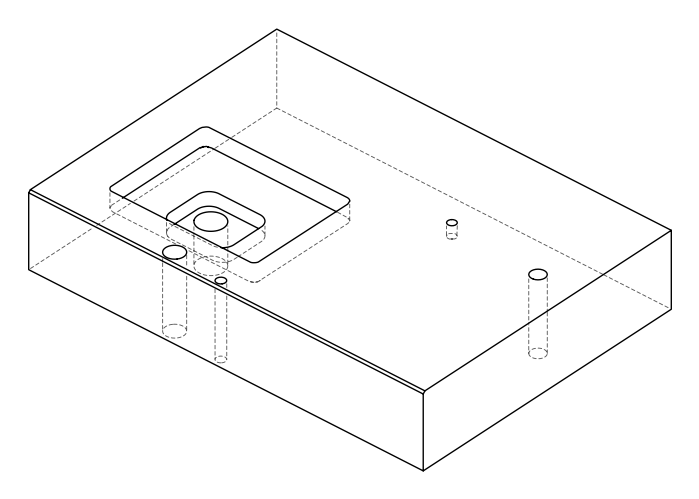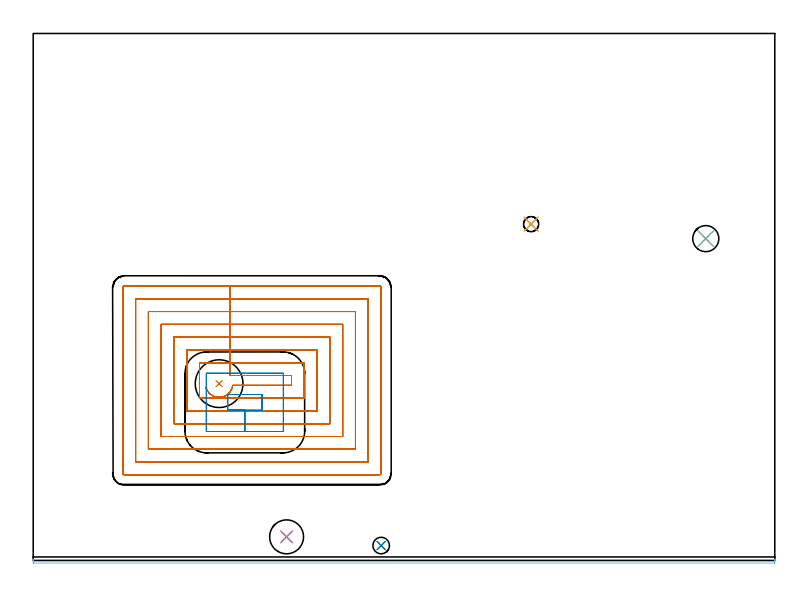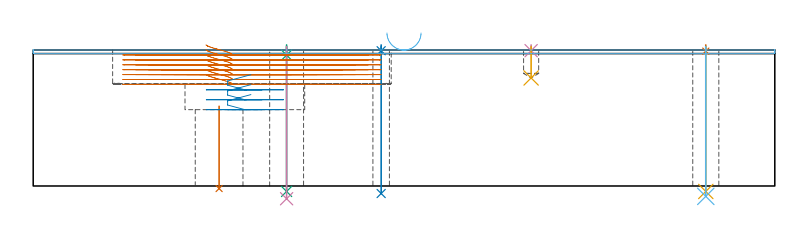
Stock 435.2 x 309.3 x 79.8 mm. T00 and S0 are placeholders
(PLAN: 14 operations, 10 tool changes, 43.8 min)
(1 SPOT_DRILL | STEP1HOLE | NXT0321_9005460120000 | 0.03 min | 4 mm3)
(2 SPOT_DRILL_1 | STEP1HOLE_2 | NXT0321_9005460120000 | 0.03 min | 1 mm3)
(3 SPOT_DRILL_2 | STEP1HOLE_3 | NXT0321_9005460120000 | 0.05 min | 183 mm3)
(4 SPOT_DRILL_3 | STEP1POCKET | NXT0321_9005460120000 | 0.03 min | 1 mm3)
(5 DRILL_THROUGH_HOLE_INTO_CENTER | STEP1HOLE | NXT0301_065 | 0.34 min | 5499 mm3)
(6 DRILL_TO_ENLARGE_THROUGH_HOLE | STEP1HOLE | UGT0301_283 | 0.35 min | 9134 mm3)
(7 INDEXABLE_INSERT_DRILL_THROUGH_HOLE_FROM_SOLID | STEP1HOLE_1 | UGT0302_007 | 0.2 min | 49091 mm3)
(8 DRILL_THROUGH_HOLE_INTO_CENTER_1 | STEP1HOLE_2 | UGT0301_492 | 0.35 min | 5863 mm3)
(9 DRILL_THROUGH_HOLE_INTO_CENTER_2 | STEP1HOLE_3 | NXT0301_065 | 0.34 min | 5378 mm3)
(10 DRILL_TO_ENLARGE_THROUGH_HOLE_1 | STEP1HOLE_3 | UGT0301_265 | 0.36 min | 19219 mm3)
(11 DRILL_BLIND_HOLE_INTO_CENTER | STEP1POCKET | UGT0301_205 | 0.08 min | 902 mm3)
(12 AREA_MILL | FG_CHAMFER_SURFACE | UGT0205_001 | 3.63 min | 957 mm3)
(13 MILL_RECTANGULAR_POCKET | POCKET_RECTANGULAR_STRAIGHT | UGT0201_092 | Follow Part, ap 3, ae 75% | 36.25 min | 392119 mm3)
(14 MILL_RECTANGULAR_POCKET_1 | POCKET_RECTANGULAR_STRAIGHT_1 | UGT0201_107 | Follow Part, ap 6.25, ae 75% | 1.81 min | 50394 mm3)
(TOOL NXT0321_9005460120000 | NC Spot Drill, 142deg, 12mm, Carbide, Uncoated | D12 PA142 FL30 Z2)
(TOOL NXT0301_065 | Carbide Drill 9.4mm [860.1-0940-075A1-MM 2214] | D9.4 PA140 FL98 Z2)
(TOOL UGT0301_283 | Twist Drill 15.3 mm | D15.3 PA118 FL120 Z2)
(TOOL UGT0302_007 | Indexable Insert Drill 28mm | D28 PA180 FL50 Z2)
(TOOL UGT0301_492 | Carbide Drill 9.7 mm | D9.7 PA118 FL87 Z2)
(TOOL UGT0301_265 | Twist Drill 19.9 mm | D19.9 PA118 FL140 Z2)
(TOOL UGT0301_205 | Twist Drill 8.9 mm | D8.9 PA118 FL78 Z2)
(TOOL UGT0205_001 | Chamfer Mill 20 x 3 x 45 deg. | D20 FL50 Z2)
(TOOL UGT0201_092 | End mill 12 mm | D12 R1 FL26 Z4)
(TOOL UGT0201_107 | End Mill 25 mm | D25 FL25 Z2)
(OP 1 SPOT_DRILL)
G17 G21 G94 G90
T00 M6
G54
G17 G0 G90 X394.7 Y188.9 S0 M3
G43 Z89.8 H0
G94 G81 G98 Z79.141 F250. R82.8
G80
M5
M2
(OP 2 SPOT_DRILL_1)
G17 G21 G94 G90
T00 M6
G54
G17 G0 G90 X204.2 Y8.8 S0 M3
G43 Z89.8 H0
G94 G81 G98 Z79.383 F250. R82.8
G80
M5
M2
(OP 3 SPOT_DRILL_2)
G17 G21 G94 G90
T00 M6
G54
G17 G0 G90 X148.7 Y13.9 S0 M3
G43 Z89.8 H0
G94 G81 G98 Z76.8 F250. R82.8
G80
M5
M2
(OP 4 SPOT_DRILL_3)
G17 G21 G94 G90
T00 M6
G54
G17 G0 G90 X292.2 Y197.4 S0 M3
G43 Z89.8 H0
G94 G81 G98 Z79.417 F250. R82.8
G80
M5
M2
(OP 5 DRILL_THROUGH_HOLE_INTO_CENTER)
G17 G21 G94 G90
T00 M6
G54
G17 G0 G90 X394.7 Y188.9 S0 M3
G43 Z89.8 H1
G94 G73 G98 Z-3.211 F250. Q9.223 R81.8
G80
M5
M2
(OP 6 DRILL_TO_ENLARGE_THROUGH_HOLE)
G17 G21 G94 G90
T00 M6
G54
G17 G0 G90 X394.7 Y188.9 S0 M3
G43 Z89.8 H0
G94 G73 G98 Z-6.097 F250. Q14.316 R81.8
G80
M5
M2
(OP 7 INDEXABLE_INSERT_DRILL_THROUGH_HOLE_FROM_SOLID)
G17 G21 G94 G90
T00 M6
G54
G17 G0 G90 X109.1 Y103.8 S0 M3
G43 Z89.8 H0
G94 G81 G98 Z-1.5 F250. R46.8
G80
M5
M2
(OP 8 DRILL_THROUGH_HOLE_INTO_CENTER_1)
G17 G21 G94 G90
T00 M6
G54
G17 G0 G90 X204.2 Y8.8 S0 M3
G43 Z89.8 H0
G94 G73 G98 Z-4.414 F250. Q9.357 R81.8
G80
M5
M2
(OP 9 DRILL_THROUGH_HOLE_INTO_CENTER_2)
G17 G21 G94 G90
T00 M6
G54
G17 G0 G90 X148.7 Y13.9 S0 M3
G43 Z89.8 H1
G94 G73 G98 Z-3.211 F250. Q9.223 R81.8
G80
M5
M2
(OP 10 DRILL_TO_ENLARGE_THROUGH_HOLE_1)
G17 G21 G94 G90
T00 M6
G54
G17 G0 G90 X148.7 Y13.9 S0 M3
G43 Z89.8 H0
G94 G73 G98 Z-7.479 F250. Q17.456 R81.8
G80
M5
M2
(OP 11 DRILL_BLIND_HOLE_INTO_CENTER)
G17 G21 G94 G90
T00 M6
G54
G17 G0 G90 X292.2 Y197.4 S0 M3
G43 Z89.8 H0
G94 G81 G98 Z63.4 F250. R81.8
G80
M5
M2
(OP 12 AREA_MILL)
G17 G21 G94 G90
T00 M6
G54
G17 G0 G90 X207.6 Y0.6 S1061 M3
G43 Z89.8 H0
G94 G1 X207.638 Z88.928 F250.
X207.752 Z88.063
X207.941 Z87.212
X208.203 Z86.38
X208.537 Z85.574
X208.94 Z84.8
X209.408 Z84.064
X209.94 Z83.372
X210.529 Z82.729
X211.172 Z82.139
X211.864 Z81.608
X212.6 Z81.14
X213.374 Z80.737
X214.18 Z80.403
X215.012 Z80.141
X215.864 Z79.952
X216.728 Z79.838
X217.6 Z79.8
X435.034
X435.19 Y0.597 Z79.788
X435.193 Y0.544 Z79.735
X435.2 Y0.151 Z79.35
Y-0.233 Z78.967
Y-0.896 Z78.299
Y-1.227 Z77.969
X435.198 Y-1.491 Z77.705
X435.034 Y-1.5 Z77.7
X0.468 Y-1.499 Z77.701
X0.166 Y-1.496 Z77.704
X0.002 Y-1.491 Z77.705
X0. Y-1.227 Z77.969
Y-0.896 Z78.299
Y-0.233 Z78.967
Y0.151 Z79.351
X0.007 Y0.544 Z79.735
X0.01 Y0.597 Z79.788
X0.166 Y0.6 Z79.8
X217.6
X218.472 Z79.838
X219.336 Z79.952
X220.188 Z80.141
X221.02 Z80.403
X221.826 Z80.737
X222.6 Z81.14
X223.336 Z81.608
X224.028 Z82.139
X224.671 Z82.729
X225.26 Z83.372
X225.792 Z84.064
X226.26 Z84.8
X226.663 Z85.574
X226.997 Z86.38
X227.259 Z87.212
X227.448 Z88.063
X227.562 Z88.928
X227.6 Z89.8
M5
M2
(OP 13 MILL_RECTANGULAR_POCKET)
G17 G21 G94 G90
T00 M6
G54
G17 G0 G90 X101.403 Y101.667 S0 M3
G43 Z89.8 H0
Z82.8
G94 G1 X101.583 Y101.044 Z82.626 F250.
X101.933 Y100.25 Z82.394
X102.355 Y99.506 Z82.164
X102.443 Y99.367 Z82.12
X102.537 Y99.233 Z82.076
X102.914 Y98.735 Z81.909
X103.168 Y98.425 Z81.802
X103.795 Y97.805 Z81.565
X104.487 Y97.258 Z81.329
X105.234 Y96.79 Z81.093
X106.028 Y96.407 Z80.857
X106.405 Y96.271 Z80.749
X106.782 Y96.136 Z80.642
X107.102 Y96.046 Z80.553
X107.494 Y95.966 Z80.446
X107.886 Y95.886 Z80.339
X108.946 Y95.796 Z80.053
X110.009 Y95.847 Z79.768
X111.055 Y96.038 Z79.483
X112.067 Y96.366 Z79.198
X113.027 Y96.826 Z78.913
X113.917 Y97.408 Z78.628
X114.723 Y98.103 Z78.343
X115.429 Y98.899 Z78.058
X116.023 Y99.781 Z77.773
X116.207 Y100.136 Z77.666
X116.39 Y100.492 Z77.559
X116.747 Y101.429 Z77.29
X116.983 Y102.403 Z77.021
X117.033 Y102.8 Z76.914
X151.6 F500.
Y108.6
X115.492
Y116.1
X97.6
Y95.3
X159.1
Y116.1
X115.492
Y123.6
X90.1
Y87.8
X166.6
Y123.6
X115.492
Y131.1
X82.6
Y80.3
X174.1
Y131.1
X115.492
Y138.6
X75.1
Y72.8
X181.6
Y138.6
X115.492
Y146.1
X67.6
Y65.3
X189.1
Y146.1
X115.492
Y153.6
X60.1
Y57.8
X196.6
Y153.6
X115.492
Y161.1
X53.5
G3 X52.6 Y160.2 R0.9
G1 Y51.2
G3 X53.5 Y50.3 R0.9
G1 X203.2
G3 X204.1 Y51.2 R0.9
G1 Y160.2
G3 X203.2 Y161.1 R0.9
G1 X115.492
X114.492
G0 X101.404 Y101.667 Z79.914
G1 X101.568 Y101.085 Z79.752 F250.
X101.722 Y100.715 Z79.645
X101.82 Y100.479 Z79.576
X102.277 Y99.63 Z79.318
X102.537 Y99.233 Z79.191
X102.914 Y98.735 Z79.023
X103.168 Y98.425 Z78.916
X103.795 Y97.805 Z78.68
X104.487 Y97.258 Z78.444
X105.234 Y96.79 Z78.207
X106.028 Y96.407 Z77.971
X106.405 Y96.271 Z77.864
X106.782 Y96.136 Z77.756
X107.102 Y96.046 Z77.667
X107.494 Y95.966 Z77.56
X107.886 Y95.886 Z77.453
X108.946 Y95.796 Z77.168
X110.008 Y95.847 Z76.883
X111.055 Y96.038 Z76.598
X112.067 Y96.366 Z76.313
X113.026 Y96.825 Z76.028
X113.916 Y97.407 Z75.743
X114.722 Y98.102 Z75.458
X115.428 Y98.898 Z75.173
X116.023 Y99.78 Z74.888
X116.206 Y100.135 Z74.78
X116.39 Y100.491 Z74.673
X116.746 Y101.428 Z74.404
X116.983 Y102.403 Z74.136
X117.033 Y102.8 Z74.029
X151.6 F500.
Y108.6
X115.492
Y116.1
X97.6
Y95.3
X159.1
Y116.1
X115.492
Y123.6
X90.1
Y87.8
X166.6
Y123.6
X115.492
Y131.1
X82.6
Y80.3
X174.1
Y131.1
X115.492
Y138.6
X75.1
Y72.8
X181.6
Y138.6
X115.492
Y146.1
X67.6
Y65.3
X189.1
Y146.1
X115.492
Y153.6
X60.1
Y57.8
X196.6
Y153.6
X115.492
Y161.1
X53.5
G3 X52.6 Y160.2 R0.9
G1 Y51.2
G3 X53.5 Y50.3 R0.9
G1 X203.2
G3 X204.1 Y51.2 R0.9
G1 Y160.2
G3 X203.2 Y161.1 R0.9
G1 X115.492
X114.492
G0 X101.389 Y101.661 Z77.029
G1 X101.402 Y101.601 Z77.012 F250.
X101.756 Y100.609 Z76.73
X101.933 Y100.25 Z76.623
X102.237 Y99.695 Z76.453
X102.443 Y99.365 Z76.349
X102.494 Y99.29 Z76.324
X102.914 Y98.735 Z76.138
X103.167 Y98.425 Z76.031
X103.939 Y97.68 Z75.743
X104.803 Y97.044 Z75.456
X105.745 Y96.53 Z75.168
X106.747 Y96.147 Z74.881
X107.792 Y95.901 Z74.593
X108.86 Y95.797 Z74.306
X109.932 Y95.836 Z74.018
X110.989 Y96.019 Z73.731
X112.012 Y96.342 Z73.443
X112.377 Y96.506 Z73.336
X112.742 Y96.67 Z73.229
X113.648 Y97.211 Z72.946
X114.475 Y97.866 Z72.664
X115.208 Y98.625 Z72.381
X115.836 Y99.473 Z72.098
X116.346 Y100.396 Z71.815
X116.731 Y101.379 Z71.533
X116.983 Y102.403 Z71.25
X117.033 Y102.8 Z71.143
X151.6 F500.
Y108.6
X115.495
Y116.1
X97.6
Y95.3
X159.1
Y116.1
X115.495
Y123.6
X90.1
Y87.8
X166.6
Y123.6
X115.495
Y131.1
X82.6
Y80.3
X174.1
Y131.1
X115.495
Y138.6
X75.1
Y72.8
X181.6
Y138.6
X115.495
Y146.1
X67.6
Y65.3
X189.1
Y146.1
X115.495
Y153.6
X60.1
Y57.8
X196.6
Y153.6
X115.495
Y161.1
X53.5
G3 X52.6 Y160.2 R0.9
G1 Y51.2
G3 X53.5 Y50.3 R0.9
G1 X203.2
G3 X204.1 Y51.2 R0.9
G1 Y160.2
G3 X203.2 Y161.1 R0.9
G1 X115.495
X114.495
G0 X101.404 Y101.667 Z74.143
G1 X101.568 Y101.084 Z73.98 F250.
X101.723 Y100.714 Z73.873
X101.821 Y100.479 Z73.805
X102.277 Y99.63 Z73.546
X102.537 Y99.233 Z73.419
X102.914 Y98.735 Z73.252
X103.168 Y98.425 Z73.145
X103.795 Y97.805 Z72.908
X104.487 Y97.258 Z72.672
X105.234 Y96.79 Z72.436
X106.028 Y96.407 Z72.2
X106.405 Y96.271 Z72.092
X106.782 Y96.136 Z71.985
X107.102 Y96.047 Z71.896
X107.494 Y95.966 Z71.789
X107.886 Y95.886 Z71.681
X108.963 Y95.796 Z71.392
X110.042 Y95.851 Z71.102
X111.103 Y96.05 Z70.813
X112.129 Y96.391 Z70.524
X113.099 Y96.867 Z70.234
X113.996 Y97.468 Z69.945
X114.805 Y98.185 Z69.655
X115.509 Y99.004 Z69.366
X116.097 Y99.911 Z69.076
X116.274 Y100.27 Z68.969
X116.451 Y100.629 Z68.862
X116.768 Y101.5 Z68.613
X116.983 Y102.403 Z68.364
X117.033 Y102.8 Z68.257
X151.6 F500.
Y108.6
X115.493
Y116.1
X97.6
Y95.3
X159.1
Y116.1
X115.493
Y123.6
X90.1
Y87.8
X166.6
Y123.6
X115.493
Y131.1
X82.6
Y80.3
X174.1
Y131.1
X115.493
Y138.6
X75.1
Y72.8
X181.6
Y138.6
X115.493
Y146.1
X67.6
Y65.3
X189.1
Y146.1
X115.493
Y153.6
X60.1
Y57.8
X196.6
Y153.6
X115.493
Y161.1
X53.5
G3 X52.6 Y160.2 R0.9
G1 Y51.2
G3 X53.5 Y50.3 R0.9
G1 X203.2
G3 X204.1 Y51.2 R0.9
G1 Y160.2
G3 X203.2 Y161.1 R0.9
G1 X115.493
X114.493
G0 X101.394 Y101.663 Z71.257
G1 X101.475 Y101.36 Z71.173 F250.
X101.756 Y100.609 Z70.958
X101.933 Y100.25 Z70.851
X102.112 Y99.892 Z70.744
X102.639 Y99.073 Z70.483
X103.262 Y98.324 Z70.222
X103.97 Y97.656 Z69.961
X104.754 Y97.078 Z69.7
X105.602 Y96.599 Z69.439
X106.501 Y96.227 Z69.178
X106.886 Y96.115 Z69.071
X107.139 Y96.042 Z69.
X107.396 Y95.987 Z68.93
X107.787 Y95.902 Z68.823
X108.861 Y95.798 Z68.533
X109.939 Y95.839 Z68.244
X111.002 Y96.025 Z67.955
X112.03 Y96.351 Z67.666
X113.005 Y96.813 Z67.377
X113.909 Y97.402 Z67.088
X114.726 Y98.106 Z66.799
X115.441 Y98.914 Z66.51
X116.041 Y99.811 Z66.221
X116.515 Y100.78 Z65.932
X116.854 Y101.804 Z65.643
X116.935 Y102.196 Z65.535
X116.987 Y102.453 Z65.465
X117.034 Y102.8 Z65.371
X151.6 F500.
Y108.6
X115.492
Y116.1
X97.6
Y95.3
X159.1
Y116.1
X115.492
Y123.6
X90.1
Y87.8
X166.6
Y123.6
X115.492
Y131.1
X82.6
Y80.3
X174.1
Y131.1
X115.492
Y138.6
X75.1
Y72.8
X181.6
Y138.6
X115.492
Y146.1
X67.6
Y65.3
X189.1
Y146.1
X115.492
Y153.6
X60.1
Y57.8
X196.6
Y153.6
X115.492
Y161.1
X53.5
G3 X52.6 Y160.2 R0.9
G1 Y51.2
G3 X53.5 Y50.3 R0.9
G1 X203.2
G3 X204.1 Y51.2 R0.9
G1 Y160.2
G3 X203.2 Y161.1 R0.9
G1 X115.492
X114.492
G0 X101.386 Y101.662 Z68.371
G1 X101.733 Y100.664 Z68.088 F250.
X102.112 Y99.892 Z67.858
X102.639 Y99.073 Z67.597
X103.262 Y98.324 Z67.336
X103.97 Y97.656 Z67.075
X104.754 Y97.078 Z66.814
X105.602 Y96.599 Z66.553
X106.501 Y96.227 Z66.292
X106.886 Y96.115 Z66.185
X107.271 Y96.005 Z66.077
X108.383 Y95.826 Z65.776
X109.509 Y95.805 Z65.474
X110.627 Y95.942 Z65.172
X111.715 Y96.235 Z64.87
X112.75 Y96.677 Z64.569
X113.714 Y97.26 Z64.267
X114.586 Y97.972 Z63.965
X115.35 Y98.799 Z63.663
X115.991 Y99.726 Z63.362
X116.495 Y100.732 Z63.06
X116.854 Y101.8 Z62.758
X116.934 Y102.192 Z62.651
X116.996 Y102.494 Z62.568
X117.034 Y102.8 Z62.486
X151.6 F500.
Y108.6
X115.492
Y116.1
X97.6
Y95.3
X159.1
Y116.1
X115.492
Y123.6
X90.1
Y87.8
X166.6
Y123.6
X115.492
Y131.1
X82.6
Y80.3
X174.1
Y131.1
X115.492
Y138.6
X75.1
Y72.8
X181.6
Y138.6
X115.492
Y146.1
X67.6
Y65.3
X189.1
Y146.1
X115.492
Y153.6
X60.1
Y57.8
X196.6
Y153.6
X115.492
Y161.1
X53.5
G3 X52.6 Y160.2 R0.9
G1 Y51.2
G3 X53.5 Y50.3 R0.9
G1 X203.2
G3 X204.1 Y51.2 R0.9
G1 Y160.2
G3 X203.2 Y161.1 R0.9
G1 X115.492
X114.492
G0 X101.404 Y101.667 Z65.486
G1 X101.569 Y101.083 Z65.323 F250.
X101.723 Y100.714 Z65.216
X101.821 Y100.479 Z65.148
X102.277 Y99.63 Z64.889
X102.537 Y99.233 Z64.762
X102.914 Y98.735 Z64.595
X103.168 Y98.425 Z64.488
X103.795 Y97.805 Z64.251
X104.487 Y97.258 Z64.015
X105.234 Y96.79 Z63.779
X106.028 Y96.407 Z63.543
X106.405 Y96.271 Z63.435
X106.782 Y96.136 Z63.328
X107.102 Y96.046 Z63.239
X107.494 Y95.966 Z63.132
X107.886 Y95.886 Z63.024
X108.946 Y95.796 Z62.739
X110.008 Y95.847 Z62.454
X111.055 Y96.038 Z62.169
X112.067 Y96.366 Z61.884
X113.026 Y96.825 Z61.599
X113.916 Y97.407 Z61.314
X114.722 Y98.102 Z61.029
X115.428 Y98.898 Z60.744
X116.023 Y99.78 Z60.459
X116.206 Y100.135 Z60.352
X116.39 Y100.491 Z60.245
X116.746 Y101.428 Z59.976
X116.983 Y102.403 Z59.707
X117.033 Y102.8 Z59.6
X151.6 F500.
Y108.6
X115.492
Y116.1
X97.6
Y95.3
X159.1
Y116.1
X115.492
Y123.6
X90.1
Y87.8
X166.6
Y123.6
X115.492
Y131.1
X82.6
Y80.3
X174.1
Y131.1
X115.492
Y138.6
X75.1
Y72.8
X181.6
Y138.6
X115.492
Y146.1
X67.6
Y65.3
X189.1
Y146.1
X115.492
Y153.6
X60.1
Y57.8
X196.6
Y153.6
X115.492
Y161.1
X53.5
G3 X52.6 Y160.2 R0.9
G1 Y51.2
G3 X53.5 Y50.3 R0.9
G1 X203.2
G3 X204.1 Y51.2 R0.9
G1 Y160.2
G3 X203.2 Y161.1 R0.9
G1 X115.492
X114.492
G0 Z89.8
M5
M2
(OP 14 MILL_RECTANGULAR_POCKET_1)
G17 G21 G94 G90
T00 M6
G54
G17 G0 G90 X127.766 Y97.4 S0 M3
G43 Z89.8 H0
Z65.3
G94 G1 X114.1 Z61.638 F250.
Y88.2 Z59.173
X124.2 Z56.467
X134.3 F500.
Y97.4
X114.1
Y88.2
X124.2
Y75.7
X146.6
G3 X146.8 Y75.9 R0.2
G1 Y109.7
G3 X146.6 Y109.9 R0.2
G1 X101.8
G3 X101.6 Y109.7 R0.2
G1 Y75.9
G3 X101.8 Y75.7 R0.2
G1 X124.2
X125.2
G0 X127.766 Y97.4 Z59.467
G1 X114.1 Z55.805 F250.
Y88.2 Z53.34
X124.2 Z50.633
X134.3 F500.
Y97.4
X114.1
Y88.2
X124.2
Y75.7
X146.6
G3 X146.8 Y75.9 R0.2
G1 Y109.7
G3 X146.6 Y109.9 R0.2
G1 X101.8
G3 X101.6 Y109.7 R0.2
G1 Y75.9
G3 X101.8 Y75.7 R0.2
G1 X124.2
X125.2
G0 X127.766 Y97.4 Z53.633
G1 X114.1 Z49.971 F250.
Y88.2 Z47.506
X124.2 Z44.8
X134.3 F500.
Y97.4
X114.1
Y88.2
X124.2
Y75.7
X146.6
G3 X146.8 Y75.9 R0.2
G1 Y109.7
G3 X146.6 Y109.9 R0.2
G1 X101.8
G3 X101.6 Y109.7 R0.2
G1 Y75.9
G3 X101.8 Y75.7 R0.2
G1 X124.2
X125.2
G0 Z89.8
M5
M2
